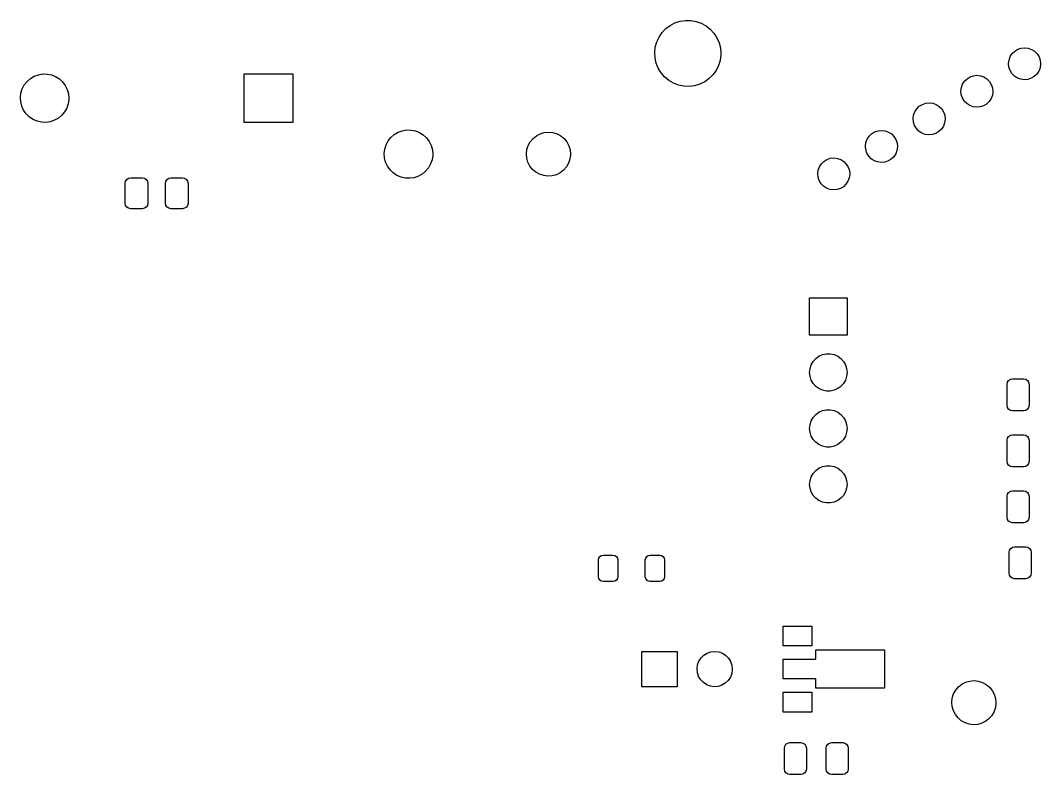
# Model space of a CAD drawing. Extents: x 66 to 231, y -132 to -64.
# Drawn here: x 111.93 to 158.22, y -132.3 to -98.07 of the extents above; entities that cross this region are included whole.
import ezdxf

# ---------------------------------------------------------------- set-up
doc = ezdxf.new("R2010")
doc.units = 0
doc.layers.add('BLACK', color=7, linetype='CONTINUOUS')

msp = doc.modelspace()

# ---------------------------------------------------------------- linework, layer by layer
at = {"layer": 'BLACK', "linetype": 'CONTINUOUS'}
for p, q in [((141.631, -98.1848), (141.864, -98.1085)), ((141.864, -98.1085), (142.107, -98.0713)), ((142.107, -98.0713), (142.353, -98.0743)), ((142.353, -98.0743), (142.595, -98.1174)), ((142.595, -98.1174), (142.827, -98.1994)), ((141.046, -98.6236), (141.216, -98.4459)), ((141.216, -98.4459), (141.412, -98.2983)), ((141.412, -98.2983), (141.631, -98.1848)), ((142.827, -98.1994), (143.042, -98.3182)), ((143.042, -98.3182), (143.235, -98.4706)), ((143.235, -98.4706), (143.4, -98.6524)), ((140.738, -99.2866), (140.804, -99.0497)), ((140.804, -99.0497), (140.908, -98.8267)), ((140.908, -98.8267), (141.046, -98.6236)), ((143.4, -98.6524), (143.534, -98.8588)), ((143.534, -98.8588), (143.632, -99.0842)), ((140.712, -99.531), (140.738, -99.2866)), ((143.632, -99.0842), (143.692, -99.3226)), ((143.692, -99.3226), (143.712, -99.5676)), ((156.933, -99.5804), (157.048, -99.4672)), ((157.048, -99.4672), (157.186, -99.3824)), ((157.186, -99.3824), (157.339, -99.3303)), ((157.339, -99.3303), (157.5, -99.3133)), ((157.5, -99.3133), (157.661, -99.3325)), ((157.661, -99.3325), (157.813, -99.3868)), ((157.813, -99.3868), (157.95, -99.4735)), ((157.95, -99.4735), (158.064, -99.5883)), ((140.726, -99.7764), (140.712, -99.531)), ((140.78, -100.016), (140.726, -99.7764)), ((143.678, -99.8846), (143.606, -100.12)), ((143.71, -99.6409), (143.678, -99.8846)), ((143.712, -99.5676), (143.71, -99.6409)), ((156.769, -100.029), (156.79, -99.8685)), ((156.79, -99.8685), (156.845, -99.7164)), ((156.845, -99.7164), (156.933, -99.5804)), ((158.064, -99.5883), (158.15, -99.7255)), ((158.15, -99.7255), (158.203, -99.8783)), ((158.203, -99.8783), (158.221, -100.039)), ((140.873, -100.244), (140.78, -100.016)), ((141.001, -100.454), (140.873, -100.244)), ((143.498, -100.34), (143.354, -100.54)), ((143.606, -100.12), (143.498, -100.34)), ((156.785, -100.19), (156.769, -100.029)), ((156.836, -100.344), (156.785, -100.19)), ((156.92, -100.482), (156.836, -100.344)), ((158.141, -100.371), (158.051, -100.506)), ((158.198, -100.22), (158.141, -100.371)), ((158.221, -100.059), (158.198, -100.22)), ((158.221, -100.039), (158.221, -100.059)), ((112.107, -101.001), (112.232, -100.843)), ((112.232, -100.843), (112.383, -100.71)), ((112.383, -100.71), (112.556, -100.607)), ((112.556, -100.607), (112.745, -100.537)), ((112.745, -100.537), (112.944, -100.503)), ((112.944, -100.503), (113.145, -100.506)), ((113.145, -100.506), (113.342, -100.545)), ((113.342, -100.545), (113.529, -100.62)), ((113.529, -100.62), (113.7, -100.727)), ((113.7, -100.727), (113.847, -100.864)), ((113.847, -100.864), (113.968, -101.025)), ((122.09, -102.7), (122.09, -100.5)), ((122.09, -100.5), (124.29, -100.5)), ((124.29, -100.5), (124.29, -102.7)), ((141.162, -100.639), (141.001, -100.454)), ((141.351, -100.796), (141.162, -100.639)), ((141.564, -100.92), (141.351, -100.796)), ((142.98, -100.856), (142.759, -100.964)), ((143.18, -100.713), (142.98, -100.856)), ((143.354, -100.54), (143.18, -100.713)), ((154.68, -100.966), (154.768, -100.83)), ((154.768, -100.83), (154.883, -100.717)), ((154.883, -100.717), (155.021, -100.632)), ((155.021, -100.632), (155.174, -100.58)), ((155.174, -100.58), (155.335, -100.563)), ((155.335, -100.563), (155.496, -100.583)), ((155.496, -100.583), (155.648, -100.637)), ((155.648, -100.637), (155.785, -100.723)), ((155.785, -100.723), (155.899, -100.838)), ((155.899, -100.838), (155.985, -100.976)), ((157.032, -100.598), (156.92, -100.482)), ((157.168, -100.687), (157.032, -100.598)), ((157.32, -100.743), (157.168, -100.687)), ((157.48, -100.765), (157.32, -100.743)), ((157.641, -100.75), (157.48, -100.765)), ((157.795, -100.7), (157.641, -100.75)), ((157.934, -100.617), (157.795, -100.7)), ((158.051, -100.506), (157.934, -100.617)), ((111.93, -101.571), (111.954, -101.371)), ((111.954, -101.371), (112.014, -101.179)), ((112.014, -101.179), (112.107, -101.001)), ((113.968, -101.025), (114.057, -101.206)), ((114.057, -101.206), (114.112, -101.4)), ((141.793, -101.008), (141.564, -100.92)), ((142.034, -101.057), (141.793, -101.008)), ((142.28, -101.066), (142.034, -101.057)), ((142.524, -101.035), (142.28, -101.066)), ((142.759, -100.964), (142.524, -101.035)), ((154.604, -101.279), (154.625, -101.118)), ((154.62, -101.44), (154.604, -101.279)), ((154.625, -101.118), (154.68, -100.966)), ((155.985, -100.976), (156.038, -101.128)), ((156.056, -101.309), (156.033, -101.47)), ((156.038, -101.128), (156.056, -101.289)), ((156.056, -101.289), (156.056, -101.309)), ((111.944, -101.772), (111.93, -101.571)), ((111.993, -101.967), (111.944, -101.772)), ((114.128, -101.658), (114.1, -101.857)), ((114.112, -101.4), (114.13, -101.6)), ((114.13, -101.6), (114.128, -101.658)), ((152.856, -101.882), (153.009, -101.83)), ((153.009, -101.83), (153.17, -101.813)), ((153.17, -101.813), (153.331, -101.833)), ((153.331, -101.833), (153.483, -101.887)), ((154.671, -101.594), (154.62, -101.44)), ((154.755, -101.732), (154.671, -101.594)), ((154.867, -101.848), (154.755, -101.732)), ((155.886, -101.756), (155.769, -101.867)), ((155.976, -101.621), (155.886, -101.756)), ((156.033, -101.47), (155.976, -101.621)), ((112.077, -102.15), (111.993, -101.967)), ((112.194, -102.314), (112.077, -102.15)), ((113.937, -102.223), (113.808, -102.378)), ((114.035, -102.047), (113.937, -102.223)), ((114.1, -101.857), (114.035, -102.047)), ((152.46, -102.368), (152.515, -102.216)), ((152.515, -102.216), (152.603, -102.08)), ((152.603, -102.08), (152.718, -101.967)), ((152.718, -101.967), (152.856, -101.882)), ((153.483, -101.887), (153.62, -101.973)), ((153.62, -101.973), (153.734, -102.088)), ((153.734, -102.088), (153.82, -102.226)), ((153.82, -102.226), (153.873, -102.378)), ((155.003, -101.937), (154.867, -101.848)), ((155.154, -101.993), (155.003, -101.937)), ((155.315, -102.015), (155.154, -101.993)), ((155.476, -102), (155.315, -102.015)), ((155.63, -101.95), (155.476, -102)), ((155.769, -101.867), (155.63, -101.95)), ((112.338, -102.455), (112.194, -102.314)), ((112.505, -102.567), (112.338, -102.455)), ((112.69, -102.646), (112.505, -102.567)), ((112.886, -102.691), (112.69, -102.646)), ((113.088, -102.698), (112.886, -102.691)), ((113.287, -102.67), (113.088, -102.698)), ((113.477, -102.605), (113.287, -102.67)), ((113.653, -102.507), (113.477, -102.605)), ((113.808, -102.378), (113.653, -102.507)), ((124.29, -102.7), (122.09, -102.7)), ((152.439, -102.529), (152.46, -102.368)), ((152.455, -102.69), (152.439, -102.529)), ((152.506, -102.844), (152.455, -102.69)), ((153.868, -102.72), (153.811, -102.871)), ((153.891, -102.559), (153.868, -102.72)), ((153.873, -102.378), (153.891, -102.539)), ((153.891, -102.539), (153.891, -102.559)), ((128.893, -103.25), (129.066, -103.147)), ((129.066, -103.147), (129.255, -103.077)), ((129.255, -103.077), (129.454, -103.043)), ((129.454, -103.043), (129.655, -103.046)), ((129.655, -103.046), (129.852, -103.085)), ((129.852, -103.085), (130.039, -103.16)), ((130.039, -103.16), (130.21, -103.267)), ((135.342, -103.303), (135.515, -103.213)), ((135.515, -103.213), (135.703, -103.158)), ((135.703, -103.158), (135.897, -103.14)), ((135.897, -103.14), (136.091, -103.16)), ((136.091, -103.16), (136.278, -103.218)), ((136.278, -103.218), (136.449, -103.311)), ((150.437, -103.33), (150.553, -103.217)), ((150.553, -103.217), (150.691, -103.132)), ((150.691, -103.132), (150.844, -103.08)), ((150.844, -103.08), (151.005, -103.063)), ((151.005, -103.063), (151.166, -103.083)), ((151.166, -103.083), (151.318, -103.137)), ((151.318, -103.137), (151.455, -103.223)), ((151.455, -103.223), (151.569, -103.338)), ((152.59, -102.982), (152.506, -102.844)), ((152.702, -103.098), (152.59, -102.982)), ((152.838, -103.187), (152.702, -103.098)), ((152.989, -103.243), (152.838, -103.187)), ((153.465, -103.2), (153.311, -103.25)), ((153.604, -103.117), (153.465, -103.2)), ((153.721, -103.006), (153.604, -103.117)), ((153.811, -102.871), (153.721, -103.006)), ((128.524, -103.719), (128.617, -103.541)), ((128.617, -103.541), (128.742, -103.383)), ((128.742, -103.383), (128.893, -103.25)), ((130.21, -103.267), (130.357, -103.404)), ((130.357, -103.404), (130.478, -103.565)), ((130.478, -103.565), (130.567, -103.746)), ((134.971, -103.746), (135.065, -103.575)), ((135.065, -103.575), (135.19, -103.426)), ((135.19, -103.426), (135.342, -103.303)), ((136.449, -103.311), (136.6, -103.435)), ((136.6, -103.435), (136.723, -103.587)), ((136.723, -103.587), (136.815, -103.759)), ((150.274, -103.779), (150.294, -103.618)), ((150.294, -103.618), (150.35, -103.466)), ((150.35, -103.466), (150.437, -103.33)), ((151.569, -103.338), (151.654, -103.476)), ((151.654, -103.476), (151.708, -103.628)), ((151.708, -103.628), (151.726, -103.789)), ((153.15, -103.265), (152.989, -103.243)), ((153.311, -103.25), (153.15, -103.265)), ((128.44, -104.111), (128.464, -103.911)), ((128.454, -104.312), (128.44, -104.111)), ((128.464, -103.911), (128.524, -103.719)), ((130.567, -103.746), (130.622, -103.94)), ((130.622, -103.94), (130.64, -104.14)), ((130.64, -104.14), (130.638, -104.198)), ((134.89, -104.126), (134.912, -103.932)), ((134.906, -104.321), (134.89, -104.126)), ((134.912, -103.932), (134.971, -103.746)), ((136.815, -103.759), (136.871, -103.946)), ((136.871, -103.946), (136.89, -104.14)), ((136.89, -104.14), (136.89, -104.168)), ((150.29, -103.94), (150.274, -103.779)), ((150.341, -104.094), (150.29, -103.94)), ((150.425, -104.232), (150.341, -104.094)), ((151.645, -104.121), (151.556, -104.256)), ((151.703, -103.97), (151.645, -104.121)), ((151.725, -103.809), (151.703, -103.97)), ((151.726, -103.789), (151.725, -103.809)), ((128.503, -104.507), (128.454, -104.312)), ((128.587, -104.69), (128.503, -104.507)), ((130.545, -104.587), (130.447, -104.763)), ((130.61, -104.397), (130.545, -104.587)), ((130.638, -104.198), (130.61, -104.397)), ((134.96, -104.508), (134.906, -104.321)), ((135.049, -104.682), (134.96, -104.508)), ((136.804, -104.547), (136.707, -104.716)), ((136.865, -104.362), (136.804, -104.547)), ((136.89, -104.168), (136.865, -104.362)), ((148.185, -104.716), (148.272, -104.58)), ((148.272, -104.58), (148.388, -104.467)), ((148.388, -104.467), (148.526, -104.382)), ((148.526, -104.382), (148.679, -104.33)), ((148.679, -104.33), (148.84, -104.313)), ((148.84, -104.313), (149.001, -104.333)), ((149.001, -104.333), (149.153, -104.387)), ((149.153, -104.387), (149.29, -104.473)), ((149.29, -104.473), (149.404, -104.588)), ((149.404, -104.588), (149.489, -104.726)), ((150.537, -104.348), (150.425, -104.232)), ((150.673, -104.437), (150.537, -104.348)), ((150.824, -104.493), (150.673, -104.437)), ((150.985, -104.515), (150.824, -104.493)), ((151.146, -104.5), (150.985, -104.515)), ((151.3, -104.45), (151.146, -104.5)), ((151.439, -104.367), (151.3, -104.45)), ((151.556, -104.256), (151.439, -104.367)), ((128.704, -104.854), (128.587, -104.69)), ((128.848, -104.995), (128.704, -104.854)), ((129.015, -105.107), (128.848, -104.995)), ((130.163, -105.047), (129.987, -105.145)), ((130.318, -104.918), (130.163, -105.047)), ((130.447, -104.763), (130.318, -104.918)), ((135.171, -104.835), (135.049, -104.682)), ((135.319, -104.961), (135.171, -104.835)), ((135.49, -105.056), (135.319, -104.961)), ((135.675, -105.117), (135.49, -105.056)), ((136.252, -105.072), (136.064, -105.125)), ((136.426, -104.984), (136.252, -105.072)), ((136.58, -104.864), (136.426, -104.984)), ((136.707, -104.716), (136.58, -104.864)), ((148.109, -105.029), (148.129, -104.868)), ((148.125, -105.19), (148.109, -105.029)), ((148.129, -104.868), (148.185, -104.716)), ((149.489, -104.726), (149.543, -104.878)), ((149.56, -105.059), (149.538, -105.22)), ((149.543, -104.878), (149.561, -105.039)), ((149.561, -105.039), (149.56, -105.059)), ((116.685, -105.468), (116.704, -105.372)), ((116.685, -106.368), (116.685, -105.468)), ((116.704, -105.372), (116.758, -105.291)), ((116.758, -105.291), (116.839, -105.237)), ((116.839, -105.237), (116.935, -105.218)), ((116.935, -105.218), (117.46, -105.218)), ((117.46, -105.218), (117.556, -105.237)), ((117.556, -105.237), (117.637, -105.291)), ((117.637, -105.291), (117.691, -105.372)), ((117.691, -105.372), (117.71, -105.468)), ((117.71, -105.468), (117.71, -106.368)), ((118.51, -105.468), (118.529, -105.372)), ((118.51, -106.368), (118.51, -105.468)), ((118.529, -105.372), (118.583, -105.291)), ((118.583, -105.291), (118.664, -105.237)), ((118.664, -105.237), (118.76, -105.218)), ((118.76, -105.218), (119.285, -105.218)), ((119.285, -105.218), (119.381, -105.237)), ((119.381, -105.237), (119.462, -105.291)), ((119.462, -105.291), (119.516, -105.372)), ((119.516, -105.372), (119.535, -105.468)), ((119.535, -105.468), (119.535, -106.368)), ((129.2, -105.186), (129.015, -105.107)), ((129.396, -105.231), (129.2, -105.186)), ((129.598, -105.238), (129.396, -105.231)), ((129.797, -105.21), (129.598, -105.238)), ((129.987, -105.145), (129.797, -105.21)), ((135.869, -105.14), (135.675, -105.117)), ((136.064, -105.125), (135.869, -105.14)), ((148.176, -105.344), (148.125, -105.19)), ((148.26, -105.482), (148.176, -105.344)), ((148.372, -105.598), (148.26, -105.482)), ((149.391, -105.506), (149.274, -105.617)), ((149.48, -105.371), (149.391, -105.506)), ((149.538, -105.22), (149.48, -105.371)), ((148.508, -105.687), (148.372, -105.598)), ((148.659, -105.743), (148.508, -105.687)), ((148.82, -105.765), (148.659, -105.743)), ((148.981, -105.75), (148.82, -105.765)), ((149.135, -105.7), (148.981, -105.75)), ((149.274, -105.617), (149.135, -105.7)), ((116.704, -106.464), (116.685, -106.368)), ((116.758, -106.545), (116.704, -106.464)), ((117.691, -106.464), (117.637, -106.545)), ((117.71, -106.368), (117.691, -106.464)), ((118.529, -106.464), (118.51, -106.368)), ((118.583, -106.545), (118.529, -106.464)), ((119.516, -106.464), (119.462, -106.545)), ((119.535, -106.368), (119.516, -106.464)), ((116.839, -106.599), (116.758, -106.545)), ((116.935, -106.618), (116.839, -106.599)), ((117.46, -106.618), (116.935, -106.618)), ((117.556, -106.599), (117.46, -106.618)), ((117.637, -106.545), (117.556, -106.599)), ((118.664, -106.599), (118.583, -106.545)), ((118.76, -106.618), (118.664, -106.599)), ((119.285, -106.618), (118.76, -106.618)), ((119.381, -106.599), (119.285, -106.618)), ((119.462, -106.545), (119.381, -106.599)), ((147.74, -112.356), (147.74, -110.656)), ((147.74, -110.656), (149.44, -110.656)), ((149.44, -110.656), (149.44, -112.356)), ((149.44, -112.356), (147.74, -112.356)), ((148.021, -113.414), (148.165, -113.31)), ((148.165, -113.31), (148.327, -113.238)), ((148.327, -113.238), (148.501, -113.201)), ((148.501, -113.201), (148.679, -113.201)), ((148.679, -113.201), (148.853, -113.238)), ((148.853, -113.238), (149.015, -113.31)), ((149.015, -113.31), (149.159, -113.414)), ((147.74, -114.046), (147.759, -113.869)), ((147.759, -113.869), (147.813, -113.7)), ((147.813, -113.7), (147.902, -113.546)), ((147.902, -113.546), (148.021, -113.414)), ((149.159, -113.414), (149.278, -113.546)), ((149.278, -113.546), (149.367, -113.7)), ((149.367, -113.7), (149.421, -113.869)), ((149.421, -113.869), (149.44, -114.046)), ((147.759, -114.223), (147.74, -114.046)), ((147.813, -114.392), (147.759, -114.223)), ((149.421, -114.223), (149.367, -114.392)), ((149.44, -114.046), (149.421, -114.223)), ((156.852, -114.356), (156.948, -114.337)), ((156.948, -114.337), (157.448, -114.337)), ((157.448, -114.337), (157.544, -114.356)), ((147.902, -114.546), (147.813, -114.392)), ((148.021, -114.678), (147.902, -114.546)), ((148.165, -114.782), (148.021, -114.678)), ((148.327, -114.854), (148.165, -114.782)), ((149.015, -114.782), (148.853, -114.854)), ((149.159, -114.678), (149.015, -114.782)), ((149.278, -114.546), (149.159, -114.678)), ((149.367, -114.392), (149.278, -114.546)), ((156.698, -114.587), (156.717, -114.491)), ((156.698, -115.537), (156.698, -114.587)), ((156.717, -114.491), (156.771, -114.41)), ((156.771, -114.41), (156.852, -114.356)), ((157.544, -114.356), (157.625, -114.41)), ((157.625, -114.41), (157.679, -114.491)), ((157.679, -114.491), (157.698, -114.587)), ((157.698, -114.587), (157.698, -115.537)), ((148.501, -114.891), (148.327, -114.854)), ((148.679, -114.891), (148.501, -114.891)), ((148.853, -114.854), (148.679, -114.891)), ((156.717, -115.633), (156.698, -115.537)), ((156.771, -115.714), (156.717, -115.633)), ((156.852, -115.768), (156.771, -115.714)), ((157.625, -115.714), (157.544, -115.768)), ((157.679, -115.633), (157.625, -115.714)), ((157.698, -115.537), (157.679, -115.633)), ((147.813, -116.24), (147.902, -116.086)), ((147.902, -116.086), (148.021, -115.954)), ((148.021, -115.954), (148.165, -115.85)), ((148.165, -115.85), (148.327, -115.778)), ((148.327, -115.778), (148.501, -115.741)), ((148.501, -115.741), (148.679, -115.741)), ((148.679, -115.741), (148.853, -115.778)), ((148.853, -115.778), (149.015, -115.85)), ((149.015, -115.85), (149.159, -115.954)), ((149.159, -115.954), (149.278, -116.086)), ((149.278, -116.086), (149.367, -116.24)), ((156.948, -115.787), (156.852, -115.768)), ((157.448, -115.787), (156.948, -115.787)), ((157.544, -115.768), (157.448, -115.787)), ((147.74, -116.586), (147.759, -116.409)), ((147.759, -116.763), (147.74, -116.586)), ((147.759, -116.409), (147.813, -116.24)), ((149.367, -116.24), (149.421, -116.409)), ((149.421, -116.409), (149.44, -116.586)), ((149.44, -116.586), (149.421, -116.763)), ((147.813, -116.932), (147.759, -116.763)), ((147.902, -117.086), (147.813, -116.932)), ((148.021, -117.218), (147.902, -117.086)), ((149.278, -117.086), (149.159, -117.218)), ((149.367, -116.932), (149.278, -117.086)), ((149.421, -116.763), (149.367, -116.932)), ((156.698, -117.127), (156.717, -117.031)), ((156.717, -117.031), (156.771, -116.95)), ((156.771, -116.95), (156.852, -116.896)), ((156.852, -116.896), (156.948, -116.877)), ((156.948, -116.877), (157.448, -116.877)), ((157.448, -116.877), (157.544, -116.896)), ((157.544, -116.896), (157.625, -116.95)), ((157.625, -116.95), (157.679, -117.031)), ((157.679, -117.031), (157.698, -117.127)), ((148.165, -117.322), (148.021, -117.218)), ((148.327, -117.394), (148.165, -117.322)), ((148.501, -117.431), (148.327, -117.394)), ((148.679, -117.431), (148.501, -117.431)), ((148.853, -117.394), (148.679, -117.431)), ((149.015, -117.322), (148.853, -117.394)), ((149.159, -117.218), (149.015, -117.322)), ((156.698, -118.077), (156.698, -117.127)), ((157.698, -117.127), (157.698, -118.077)), ((147.902, -118.626), (148.021, -118.494)), ((148.021, -118.494), (148.165, -118.39)), ((148.165, -118.39), (148.327, -118.318)), ((148.327, -118.318), (148.501, -118.281)), ((148.501, -118.281), (148.679, -118.281)), ((148.679, -118.281), (148.853, -118.318)), ((148.853, -118.318), (149.015, -118.39)), ((149.015, -118.39), (149.159, -118.494)), ((149.159, -118.494), (149.278, -118.626)), ((156.717, -118.173), (156.698, -118.077)), ((156.771, -118.254), (156.717, -118.173)), ((156.852, -118.308), (156.771, -118.254)), ((156.948, -118.327), (156.852, -118.308)), ((157.448, -118.327), (156.948, -118.327)), ((157.544, -118.308), (157.448, -118.327)), ((157.625, -118.254), (157.544, -118.308)), ((157.679, -118.173), (157.625, -118.254)), ((157.698, -118.077), (157.679, -118.173)), ((147.74, -119.126), (147.759, -118.949)), ((147.759, -118.949), (147.813, -118.78)), ((147.813, -118.78), (147.902, -118.626)), ((149.278, -118.626), (149.367, -118.78)), ((149.367, -118.78), (149.421, -118.949)), ((149.421, -118.949), (149.44, -119.126)), ((147.759, -119.303), (147.74, -119.126)), ((147.813, -119.472), (147.759, -119.303)), ((149.421, -119.303), (149.367, -119.472)), ((149.44, -119.126), (149.421, -119.303)), ((156.852, -119.436), (156.948, -119.417)), ((156.948, -119.417), (157.448, -119.417)), ((157.448, -119.417), (157.544, -119.436)), ((147.902, -119.626), (147.813, -119.472)), ((148.021, -119.758), (147.902, -119.626)), ((148.165, -119.862), (148.021, -119.758)), ((148.327, -119.934), (148.165, -119.862)), ((149.015, -119.862), (148.853, -119.934)), ((149.159, -119.758), (149.015, -119.862)), ((149.278, -119.626), (149.159, -119.758)), ((149.367, -119.472), (149.278, -119.626)), ((156.698, -119.667), (156.717, -119.571)), ((156.698, -120.617), (156.698, -119.667)), ((156.717, -119.571), (156.771, -119.49)), ((156.771, -119.49), (156.852, -119.436)), ((157.544, -119.436), (157.625, -119.49)), ((157.625, -119.49), (157.679, -119.571)), ((157.679, -119.571), (157.698, -119.667)), ((157.698, -119.667), (157.698, -120.617)), ((148.501, -119.971), (148.327, -119.934)), ((148.679, -119.971), (148.501, -119.971)), ((148.853, -119.934), (148.679, -119.971)), ((156.717, -120.713), (156.698, -120.617)), ((156.771, -120.794), (156.717, -120.713)), ((156.852, -120.848), (156.771, -120.794)), ((157.625, -120.794), (157.544, -120.848)), ((157.679, -120.713), (157.625, -120.794)), ((157.698, -120.617), (157.679, -120.713)), ((156.948, -120.867), (156.852, -120.848)), ((157.448, -120.867), (156.948, -120.867)), ((157.544, -120.848), (157.448, -120.867)), ((156.792, -122.207), (156.811, -122.111)), ((156.792, -123.157), (156.792, -122.207)), ((156.811, -122.111), (156.865, -122.03)), ((156.865, -122.03), (156.946, -121.976)), ((156.946, -121.976), (157.042, -121.957)), ((157.042, -121.957), (157.542, -121.957)), ((157.542, -121.957), (157.638, -121.976)), ((157.638, -121.976), (157.719, -122.03)), ((157.719, -122.03), (157.773, -122.111)), ((157.773, -122.111), (157.792, -122.207)), ((157.792, -122.207), (157.792, -123.157)), ((138.161, -122.555), (138.178, -122.471)), ((138.161, -123.317), (138.161, -122.555)), ((138.178, -122.471), (138.226, -122.4)), ((138.226, -122.4), (138.297, -122.353)), ((138.297, -122.353), (138.38, -122.336)), ((138.38, -122.336), (138.818, -122.336)), ((138.818, -122.336), (138.901, -122.353)), ((138.901, -122.353), (138.972, -122.4)), ((138.972, -122.4), (139.02, -122.471)), ((139.02, -122.471), (139.036, -122.555)), ((139.036, -122.555), (139.036, -123.317)), ((140.286, -122.555), (140.303, -122.471)), ((140.286, -123.317), (140.286, -122.555)), ((140.303, -122.471), (140.351, -122.4)), ((140.351, -122.4), (140.422, -122.353)), ((140.422, -122.353), (140.505, -122.336)), ((140.505, -122.336), (140.943, -122.336)), ((140.943, -122.336), (141.026, -122.353)), ((141.026, -122.353), (141.097, -122.4)), ((141.097, -122.4), (141.145, -122.471)), ((141.145, -122.471), (141.161, -122.555)), ((141.161, -122.555), (141.161, -123.317)), ((138.178, -123.401), (138.161, -123.317)), ((138.226, -123.472), (138.178, -123.401)), ((138.297, -123.519), (138.226, -123.472)), ((138.38, -123.536), (138.297, -123.519)), ((138.818, -123.536), (138.38, -123.536)), ((138.901, -123.519), (138.818, -123.536)), ((138.972, -123.472), (138.901, -123.519)), ((139.02, -123.401), (138.972, -123.472)), ((139.036, -123.317), (139.02, -123.401)), ((140.303, -123.401), (140.286, -123.317)), ((140.351, -123.472), (140.303, -123.401)), ((140.422, -123.519), (140.351, -123.472)), ((140.505, -123.536), (140.422, -123.519)), ((140.943, -123.536), (140.505, -123.536)), ((141.026, -123.519), (140.943, -123.536)), ((141.097, -123.472), (141.026, -123.519)), ((141.145, -123.401), (141.097, -123.472)), ((141.161, -123.317), (141.145, -123.401)), ((156.811, -123.253), (156.792, -123.157)), ((156.865, -123.334), (156.811, -123.253)), ((156.946, -123.388), (156.865, -123.334)), ((157.042, -123.407), (156.946, -123.388)), ((157.542, -123.407), (157.042, -123.407)), ((157.638, -123.388), (157.542, -123.407)), ((157.719, -123.334), (157.638, -123.388)), ((157.773, -123.253), (157.719, -123.334)), ((157.792, -123.157), (157.773, -123.253)), ((146.544, -126.458), (146.544, -125.558)), ((146.544, -125.558), (147.844, -125.558)), ((147.844, -125.558), (147.844, -126.458)), ((140.131, -128.308), (140.131, -126.708)), ((140.131, -126.708), (141.731, -126.708)), ((141.731, -126.708), (141.731, -128.308)), ((142.939, -126.878), (143.091, -126.784)), ((143.091, -126.784), (143.26, -126.727)), ((143.26, -126.727), (143.437, -126.708)), ((143.437, -126.708), (143.614, -126.729)), ((143.614, -126.729), (143.782, -126.789)), ((143.782, -126.789), (143.933, -126.885)), ((147.844, -126.458), (146.544, -126.458)), ((148.019, -127.058), (148.019, -126.641)), ((148.019, -126.641), (151.144, -126.641)), ((151.144, -126.641), (151.144, -128.374)), ((142.654, -127.32), (142.715, -127.152)), ((142.715, -127.152), (142.812, -127.002)), ((142.812, -127.002), (142.939, -126.878)), ((143.933, -126.885), (144.058, -127.011)), ((144.058, -127.011), (144.153, -127.162)), ((144.153, -127.162), (144.212, -127.331)), ((146.544, -127.958), (146.544, -127.058)), ((146.544, -127.058), (148.019, -127.058)), ((142.632, -127.497), (142.654, -127.32)), ((142.649, -127.674), (142.632, -127.497)), ((142.705, -127.844), (142.649, -127.674)), ((144.206, -127.707), (144.143, -127.874)), ((144.231, -127.53), (144.206, -127.707)), ((144.212, -127.331), (144.231, -127.508)), ((144.231, -127.508), (144.231, -127.53)), ((142.798, -127.996), (142.705, -127.844)), ((142.922, -128.124), (142.798, -127.996)), ((143.071, -128.222), (142.922, -128.124)), ((143.238, -128.284), (143.071, -128.222)), ((143.915, -128.145), (143.762, -128.237)), ((144.044, -128.022), (143.915, -128.145)), ((144.143, -127.874), (144.044, -128.022)), ((148.019, -127.958), (146.544, -127.958)), ((148.019, -128.374), (148.019, -127.958)), ((154.494, -128.318), (154.646, -128.195)), ((154.646, -128.195), (154.819, -128.105)), ((154.819, -128.105), (155.007, -128.05)), ((155.007, -128.05), (155.201, -128.032)), ((155.201, -128.032), (155.395, -128.052)), ((155.395, -128.052), (155.582, -128.11)), ((155.582, -128.11), (155.753, -128.203)), ((155.753, -128.203), (155.904, -128.327)), ((141.731, -128.308), (140.131, -128.308)), ((143.415, -128.308), (143.238, -128.284)), ((143.592, -128.292), (143.415, -128.308)), ((143.762, -128.237), (143.592, -128.292)), ((146.544, -129.458), (146.544, -128.558)), ((146.544, -128.558), (147.844, -128.558)), ((147.844, -128.558), (147.844, -129.458)), ((151.144, -128.374), (148.019, -128.374)), ((154.216, -128.824), (154.275, -128.638)), ((154.275, -128.638), (154.369, -128.467)), ((154.369, -128.467), (154.494, -128.318)), ((155.904, -128.327), (156.027, -128.479)), ((156.027, -128.479), (156.119, -128.651)), ((156.119, -128.651), (156.175, -128.838)), ((154.194, -129.018), (154.216, -128.824)), ((154.21, -129.213), (154.194, -129.018)), ((156.194, -129.06), (156.169, -129.254)), ((156.175, -128.838), (156.194, -129.032)), ((156.194, -129.032), (156.194, -129.06)), ((147.844, -129.458), (146.544, -129.458)), ((154.264, -129.4), (154.21, -129.213)), ((154.353, -129.574), (154.264, -129.4)), ((154.475, -129.727), (154.353, -129.574)), ((156.011, -129.608), (155.884, -129.756)), ((156.108, -129.439), (156.011, -129.608)), ((156.169, -129.254), (156.108, -129.439)), ((154.623, -129.853), (154.475, -129.727)), ((154.794, -129.948), (154.623, -129.853)), ((154.979, -130.009), (154.794, -129.948)), ((155.173, -130.032), (154.979, -130.009)), ((155.368, -130.017), (155.173, -130.032)), ((155.556, -129.964), (155.368, -130.017)), ((155.73, -129.876), (155.556, -129.964)), ((155.884, -129.756), (155.73, -129.876)), ((146.594, -131.097), (146.613, -131.001)), ((146.613, -131.001), (146.667, -130.92)), ((146.667, -130.92), (146.748, -130.866)), ((146.748, -130.866), (146.844, -130.847)), ((146.844, -130.847), (147.344, -130.847)), ((147.344, -130.847), (147.439, -130.866)), ((147.439, -130.866), (147.52, -130.92)), ((147.52, -130.92), (147.574, -131.001)), ((147.574, -131.001), (147.594, -131.097)), ((148.493, -131.097), (148.513, -131.001)), ((148.513, -131.001), (148.567, -130.92)), ((148.567, -130.92), (148.648, -130.866)), ((148.648, -130.866), (148.743, -130.847)), ((148.743, -130.847), (149.243, -130.847)), ((149.243, -130.847), (149.339, -130.866)), ((149.339, -130.866), (149.42, -130.92)), ((149.42, -130.92), (149.474, -131.001)), ((149.474, -131.001), (149.493, -131.097)), ((146.594, -132.047), (146.594, -131.097)), ((147.594, -131.097), (147.594, -132.047)), ((148.493, -132.047), (148.493, -131.097)), ((149.493, -131.097), (149.493, -132.047)), ((146.613, -132.143), (146.594, -132.047)), ((146.667, -132.224), (146.613, -132.143)), ((146.748, -132.278), (146.667, -132.224)), ((146.844, -132.297), (146.748, -132.278)), ((147.344, -132.297), (146.844, -132.297)), ((147.439, -132.278), (147.344, -132.297)), ((147.52, -132.224), (147.439, -132.278)), ((147.574, -132.143), (147.52, -132.224)), ((147.594, -132.047), (147.574, -132.143)), ((148.513, -132.143), (148.493, -132.047)), ((148.567, -132.224), (148.513, -132.143)), ((148.648, -132.278), (148.567, -132.224)), ((148.743, -132.297), (148.648, -132.278)), ((149.243, -132.297), (148.743, -132.297)), ((149.339, -132.278), (149.243, -132.297)), ((149.42, -132.224), (149.339, -132.278)), ((149.474, -132.143), (149.42, -132.224)), ((149.493, -132.047), (149.474, -132.143))]:
    msp.add_line(p, q, dxfattribs=at)

doc.saveas('drawing.dxf')
